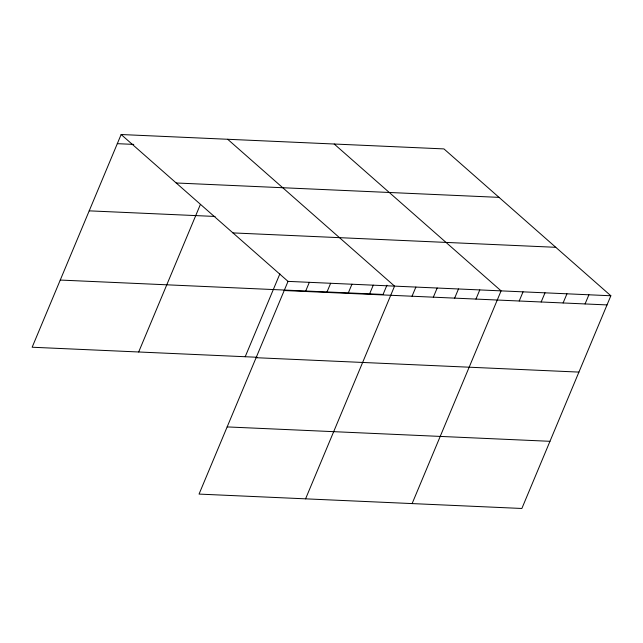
<?xml version="1.0" encoding="UTF-8"?>
<svg xmlns="http://www.w3.org/2000/svg" width="643" height="643" viewBox="0 0 643 643"><rect width="100%" height="100%" fill="white"/><g stroke="black" fill="none" stroke-linecap="round" stroke-linejoin="round"><path stroke-width="0.96" d="M610.85 295.764L288.032 281.377L199.049 494.089L521.867 508.476L610.85 295.764L443.951 148.911L121.133 134.524L32.15 347.236L257.184 357.267M138.679 351.986L200.351 204.554M245.208 356.728L279.874 273.87M305.513 291.48L309.339 282.325M326.813 292.428L330.647 283.274M348.12 293.377L351.946 284.222M369.428 294.325L373.253 285.179M386.925 285.219L383.067 294.446L60.249 280.059M305.578 498.839L394.561 286.127L227.662 139.266M412.042 296.222L415.868 287.075M433.342 297.179L437.176 288.024M454.649 298.127L458.483 288.972M475.957 299.075L479.782 289.921M412.115 503.59L501.09 290.869L334.191 144.016M519.214 301.004L523.04 291.85M541.165 301.977L544.999 292.83M563.115 302.957L566.949 293.811M585.074 303.938L588.9 294.783M117.299 143.67L133.768 144.402M176.206 182.982L499.024 197.369M89.2 210.848L215.1 216.458M232.951 232.911L555.769 247.306M284.206 290.532L607.024 304.919M256.107 357.701L578.925 372.096M227.148 426.912L549.966 441.307M121.133 134.524L288.032 281.377"/></g></svg>
